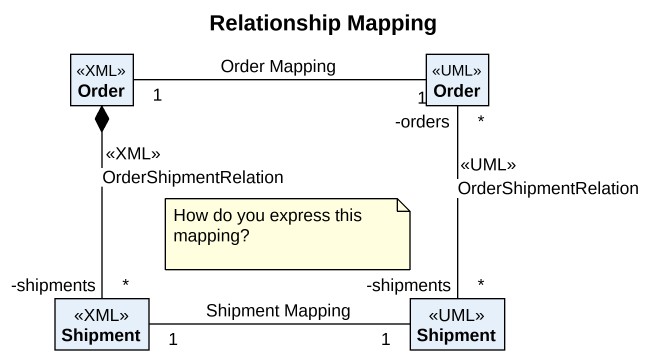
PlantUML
@startuml
title Relationship Mapping
hide circle
hide empty members
class Order <<XML>>
class "Order" as Order_2 <<UML>>
class Shipment <<XML>>
class "Shipment" as Shipment_2 <<UML>>
Order "1" -right- "1" Order_2 : Order Mapping
Order *-- "-shipments\n*" Shipment : <<XML>>\nOrderShipmentRelation
Order_2 "-orders\n*" -- "-shipments\n*" Shipment_2 : <<UML>>\nOrderShipmentRelation
Shipment "1" -right- "1" Shipment_2 : Shipment Mapping
note as N1
  How do you express this mapping?
end note
@enduml
